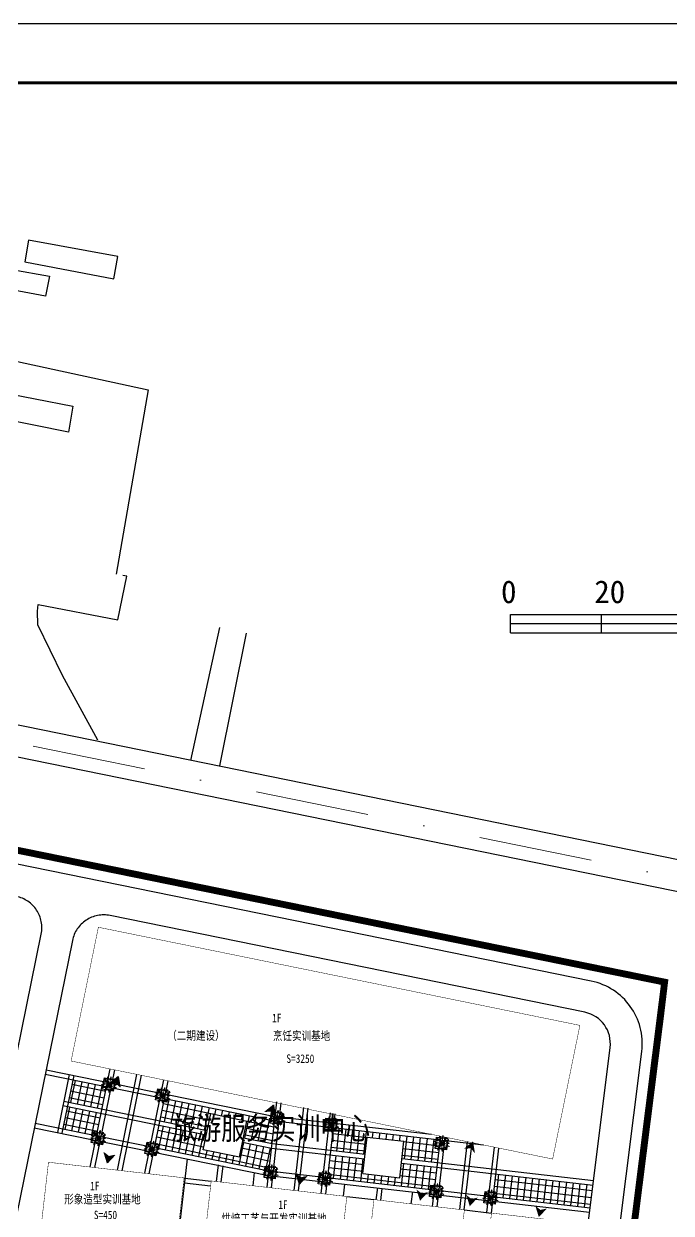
# Model space of a CAD drawing. Extents: x -534 to 560, y 572 to 1344.
# Drawn here: x 183.9 to 326.2, y 1082.8 to 1344.2 of the extents above; entities that cross this region are included whole.
import ezdxf

# ---------------------------------------------------------------- set-up
doc = ezdxf.new("R2010")
doc.units = 0
doc.header["$LTSCALE"] = 1000
doc.header["$MEASUREMENT"] = 0
for name, pattern in [('DASHDOT2', [0.5, 0.25, -0.125, 0, -0.125]), ('DIVIDE', [1.25, 0.5, -0.25, 0, -0.25, 0, -0.25]), ('X5', [3, 2, -1]), ('X6', [2, 1, -1])]:
    doc.linetypes.add(name, pattern=pattern)
for name, color, linetype in [('0-场地', 5, 'Continuous'), ('2222', 7, 'Continuous'), ('DLSS', 8, 'Continuous'), ('PUB_TEXT', 7, 'Continuous'), ('TK', 7, 'Continuous'), ('WALL', 2, 'Continuous'), ('外轮廓线', 2, 'Continuous'), ('用地红线', 1, 'DIVIDE'), ('绿化', 3, 'Continuous'), ('铺地', 25, 'Continuous')]:
    doc.layers.add(name, color=color, linetype=linetype)
doc.layers.add('道路红线', color=1, linetype='Continuous', lineweight=0)
doc.styles.add('HT', font='simhei.ttf', dxfattribs={"width": 0.8})
doc.styles.get("Standard").update_dxf_attribs({"font": 'gbenor.shx', "bigfont": 'gbcbig.shx'})

# ---------------------------------------------------------------- blocks, each defined once
blk = doc.blocks.new('BFGGFHBDRSGS')
at = {"layer": 'TK'}
blk.add_line((385484, -156238), (301384, -156238), dxfattribs=at)
at = {"layer": 'TK', "const_width": 50}
blk.add_lwpolyline([(303884, -214638), (384484, -214638), (384484, -157238), (303884, -157238)], close=True, dxfattribs=at)
blk = doc.blocks.new('A$C37B82D5D')
at = {"xscale": 1.25, "yscale": 1.25, "zscale": 1.25}
blk.add_blockref('BFGGFHBDRSGS', (-376730, 269547), dxfattribs=at)

msp = doc.modelspace()

# ---------------------------------------------------------------- hatches: boundary and pattern name
at = {"layer": '0-场地'}
for points in [[(204.038, 1111.503), (205.034, 1110.466), (204.618, 1113.03), (202.605, 1111.388)], [(204.223, 1111.482), (205.219, 1110.445), (204.803, 1113.009), (202.79, 1111.367)], [(238.163, 1105.22), (239.159, 1104.182), (238.743, 1106.747), (236.73, 1105.105)], [(238.348, 1105.199), (239.344, 1104.161), (238.928, 1106.726), (236.915, 1105.084)], [(282.06, 1097.106), (283.055, 1096.069), (282.64, 1098.633), (280.627, 1096.991)], [(202.517, 1095.387), (201.387, 1096.277), (202.153, 1093.794), (203.92, 1095.699)], [(202.702, 1095.365), (201.572, 1096.255), (202.338, 1093.773), (204.105, 1095.678)], [(244.722, 1090.715), (243.593, 1091.605), (244.359, 1089.122), (246.126, 1091.027)], [(244.907, 1090.693), (243.777, 1091.583), (244.544, 1089.101), (246.311, 1091.006)], [(271.344, 1087.167), (270.215, 1088.057), (270.981, 1085.574), (272.748, 1087.479)], [(282.284, 1085.963), (281.154, 1086.853), (281.921, 1084.371), (283.688, 1086.276)], [(297.465, 1083.566), (296.335, 1084.456), (297.102, 1081.973), (298.868, 1083.878)]]:
    msp.add_hatch(color=256, dxfattribs=at).paths.add_polyline_path(points)

# ---------------------------------------------------------------- linework, layer by layer
at = {"color": 0, "linetype": 'Continuous'}
msp.add_line((-261.825, 1253.136), (324.743, 1133.618), dxfattribs=at)
at = {"color": 0}
for p, q in [((290.852, 1210.397), (290.852, 1214.397)), ((290.852, 1214.397), (390.852, 1214.397)), ((310.852, 1210.397), (310.852, 1214.397)), ((290.852, 1212.397), (390.852, 1212.397)), ((290.852, 1210.397), (390.852, 1210.397))]:
    msp.add_line(p, q, dxfattribs=at)
at = {"layer": '2222'}
for p, q in [((201.121, 1110.123), (201.62, 1112.573)), ((201.62, 1112.573), (204.07, 1112.074)), ((204.07, 1112.074), (203.571, 1109.624)), ((203.571, 1109.624), (201.121, 1110.123)), ((212.881, 1107.73), (213.379, 1110.18)), ((213.379, 1110.18), (215.829, 1109.682)), ((215.829, 1109.682), (215.33, 1107.232)), ((215.33, 1107.232), (212.881, 1107.73)), ((238.072, 1102.641), (238.357, 1105.125)), ((238.357, 1105.125), (240.841, 1104.84)), ((240.841, 1104.84), (240.556, 1102.356)), ((249.994, 1101.273), (250.279, 1103.756)), ((250.279, 1103.756), (252.763, 1103.471)), ((252.763, 1103.471), (252.478, 1100.988)), ((198.729, 1098.364), (199.228, 1100.813)), ((199.228, 1100.813), (201.677, 1100.315)), ((201.677, 1100.315), (201.179, 1097.865)), ((240.556, 1102.356), (238.072, 1102.641)), ((252.478, 1100.988), (249.994, 1101.273)), ((201.179, 1097.865), (198.729, 1098.364)), ((210.488, 1095.971), (210.987, 1098.421)), ((210.987, 1098.421), (213.437, 1097.923)), ((213.437, 1097.923), (212.938, 1095.473)), ((274.315, 1097.048), (274.6, 1099.532)), ((274.6, 1099.532), (277.084, 1099.247)), ((277.084, 1099.247), (276.799, 1096.763)), ((212.938, 1095.473), (210.488, 1095.971)), ((276.799, 1096.763), (274.315, 1097.048)), ((236.698, 1090.675), (236.984, 1093.159)), ((236.984, 1093.159), (239.467, 1092.874)), ((239.467, 1092.874), (239.182, 1090.39)), ((239.182, 1090.39), (236.698, 1090.675)), ((248.62, 1089.306), (248.905, 1091.79)), ((248.905, 1091.79), (251.389, 1091.505)), ((251.389, 1091.505), (251.104, 1089.021)), ((251.104, 1089.021), (248.62, 1089.306)), ((273.104, 1086.496), (273.389, 1088.979)), ((273.389, 1088.979), (275.872, 1088.694)), ((275.872, 1088.694), (275.587, 1086.211)), ((285.025, 1085.127), (285.31, 1087.611)), ((285.31, 1087.611), (287.794, 1087.326)), ((287.794, 1087.326), (287.509, 1084.842)), ((275.587, 1086.211), (273.104, 1086.496)), ((287.509, 1084.842), (285.025, 1085.127))]:
    msp.add_line(p, q, dxfattribs=at)
at = {"layer": 'DLSS', "color": 41, "linetype": 'Continuous', "flags": 128}
for points in [[(-501.194, 1329.7), (442.606, 1137.111)], [(-317.613, 834.433), (278.348, 766.017), (323.892, 1126.526), (324.743, 1133.618), (-188.72, 1238.214), (-407.322, 1282.834), (-445.889, 849.159), (-333.659, 836.275)]]:
    msp.add_lwpolyline(points, dxfattribs=at)
msp.add_lwpolyline([(-462.522, 830.937), (283.95, 745.242, 0.4108431), (300.542, 758.262), (348.834, 1140.627, 0.3922839), (341.703, 1150.573), (-387.881, 1299.289)], format="xyb", dxfattribs=at)
at = {"layer": 'DLSS', "color": 8, "linetype": 'X6', "flags": 128}
for points in [[(112.119, 1301.289), (140.24, 1295.241), (140.391, 1296.052), (165.429, 1290.446), (165.993, 1293.356), (181.248, 1290.219), (189.524, 1288.719), (188.695, 1284.381), (165.877, 1288.511), (164.518, 1281.627), (152.739, 1284.383), (151.408, 1276.739), (211.204, 1263.74), (204.176, 1223.29)], [(125.848, 1264.882), (126.178, 1266.682), (130.932, 1265.696), (132.342, 1273.305), (176.509, 1263.743), (194.715, 1260.152), (193.706, 1254.466), (134.415, 1266.502), (133.848, 1263.415), (125.812, 1264.889)], [(200.163, 1186.812), (192.423, 1200.959), (186.988, 1212.117), (186.891, 1215.148), (187.032, 1216.57), (204.547, 1213.249), (206.584, 1222.801), (205.666, 1222.993)]]:
    msp.add_lwpolyline(points, dxfattribs=at)
msp.add_lwpolyline([(184.119, 1291.862), (203.708, 1288.14), (204.602, 1293.055), (184.97, 1296.619)], close=True, dxfattribs=at)
at = {"layer": 'DLSS', "color": 41, "linetype": 'X5'}
msp.add_lwpolyline([(337.755, 1056.829), (319.44, 1058.932, -0.416962), (313.291, 1066.75), (319.712, 1118.397, 0.3917403), (308.614, 1133.843), (-244.439, 1246.532, 0.436989), (-261.127, 1234.544), (-273.622, 1134.196, 0.4170219), (-261.326, 1118.557), (165.736, 1069.531)], format="xyb", dxfattribs=at)
at = {"layer": 'DLSS', "color": 8, "linetype": 'X5', "flags": 128}
for points in [[(220.637, 1182.327), (226.991, 1211.552)], [(232.794, 1210.275), (226.925, 1181.17)]]:
    msp.add_lwpolyline(points, dxfattribs=at)
at = {"layer": 'DLSS', "color": 41, "linetype": 'X5'}
for points in [[(175.06, 1081.942), (187.742, 1144.184, 0.4142136), (182.28, 1152.44), (54.141, 1178.55, 0.4142136), (45.884, 1173.088), (30.933, 1099.708, 0.4398439), (36.993, 1091.356), (167.402, 1076.386, 0.3890394)], [(188.344, 1073.982), (298.576, 1061.327, 0.4114704), (306.321, 1067.418), (312.765, 1119.261, 0.3917403), (307.216, 1126.984), (202.858, 1148.248, 0.4142136), (194.601, 1142.786), (182.283, 1082.333, 0.4398439)]]:
    msp.add_lwpolyline(points, format="xyb", close=True, dxfattribs=at)
at = {"layer": 'DLSS', "color": 8, "linetype": 'Continuous', "const_width": 0.2, "flags": 128}
msp.add_lwpolyline([(288.264, 1168.645), (288.362, 1168.624)], dxfattribs=at)
at = {"layer": 'WALL', "ltscale": 10, "const_width": 0.1}
for points in [[(194.304, 1116.285), (300.135, 1094.748), (306.119, 1124.117), (200.293, 1145.68)], [(219.136, 1090.617), (217.425, 1075.715), (187.621, 1079.137), (189.332, 1094.039)], [(254.901, 1086.511), (253.19, 1071.609), (223.386, 1075.031), (225.097, 1089.933)], [(280.732, 1083.553), (279.021, 1068.649), (259.152, 1070.931), (260.863, 1085.834)], [(306.562, 1080.588), (304.851, 1065.685), (284.982, 1067.966), (286.693, 1082.87)]]:
    msp.add_lwpolyline(points, close=True, dxfattribs=at)
at = {"layer": '用地红线', "color": 1, "linetype": 'DIVIDE', "ltscale": 0.03, "const_width": 1.5}
msp.add_lwpolyline([(324.743, 1133.618), (-188.72, 1238.214), (-407.322, 1282.834), (-445.889, 849.159), (278.348, 766.017), (323.892, 1126.526), (324.743, 1133.618), (324.743, 1133.618), (324.743, 1133.618)], close=True, dxfattribs=at)
at = {"layer": '用地红线', "color": 5, "linetype": 'DIVIDE', "ltscale": 0.02, "const_width": 1.5}
msp.add_lwpolyline([(-261.825, 1253.136), (324.743, 1133.618), (324.743, 1133.618), (314.157, 1049.473), (-278.72, 1117.534), (-261.825, 1253.136)], close=True, dxfattribs=at)
at = {"layer": '绿化', "color": 3, "lineweight": 0}
for p, q in [((202.689, 1111.008), (200.973, 1111.12)), ((200.973, 1111.12), (202.689, 1111.008)), ((202.689, 1111.008), (201.147, 1111.702)), ((201.147, 1111.702), (202.689, 1111.008)), ((202.689, 1111.008), (201.243, 1110.419)), ((201.243, 1110.419), (202.689, 1111.008)), ((202.689, 1111.008), (201.596, 1112.437)), ((202.689, 1111.008), (201.629, 1109.69)), ((201.629, 1109.69), (202.689, 1111.008)), ((202.325, 1112.797), (202.689, 1111.008)), ((202.689, 1111.008), (202.604, 1109.38)), ((202.604, 1109.38), (202.689, 1111.008)), ((202.689, 1111.008), (203.106, 1112.822)), ((203.106, 1112.822), (202.689, 1111.008)), ((202.689, 1111.008), (203.82, 1112.35)), ((203.82, 1112.35), (202.689, 1111.008)), ((202.689, 1111.008), (204.306, 1111.797)), ((204.306, 1111.797), (202.689, 1111.008)), ((202.689, 1111.008), (204.262, 1111.068)), ((204.262, 1111.068), (202.689, 1111.008)), ((202.689, 1111.008), (203.618, 1109.678)), ((203.618, 1109.678), (202.689, 1111.008)), ((202.689, 1111.008), (204.281, 1110.314)), ((204.281, 1110.314), (202.689, 1111.008)), ((214.449, 1108.616), (212.732, 1108.728)), ((212.732, 1108.728), (214.449, 1108.616)), ((214.449, 1108.616), (212.906, 1109.309)), ((212.906, 1109.309), (214.449, 1108.616)), ((214.449, 1108.616), (213.002, 1108.027)), ((213.002, 1108.027), (214.449, 1108.616)), ((214.449, 1108.616), (213.355, 1110.045)), ((214.449, 1108.616), (213.388, 1107.298)), ((213.388, 1107.298), (214.449, 1108.616)), ((214.084, 1110.405), (214.449, 1108.616)), ((214.449, 1108.616), (214.363, 1106.988)), ((214.363, 1106.988), (214.449, 1108.616)), ((214.449, 1108.616), (214.866, 1110.429)), ((214.866, 1110.429), (214.449, 1108.616)), ((214.449, 1108.616), (215.58, 1109.958)), ((215.58, 1109.958), (214.449, 1108.616)), ((214.449, 1108.616), (216.065, 1109.405)), ((216.065, 1109.405), (214.449, 1108.616)), ((214.449, 1108.616), (216.021, 1108.676)), ((216.021, 1108.676), (214.449, 1108.616)), ((214.449, 1108.616), (215.378, 1107.286)), ((215.378, 1107.286), (214.449, 1108.616)), ((214.449, 1108.616), (216.04, 1107.922)), ((216.04, 1107.922), (214.449, 1108.616)), ((239.558, 1103.659), (237.838, 1103.622)), ((237.838, 1103.622), (239.558, 1103.659)), ((239.558, 1103.659), (237.961, 1104.217)), ((237.961, 1104.217), (239.558, 1103.659)), ((239.558, 1103.659), (238.167, 1102.947)), ((238.167, 1102.947), (239.558, 1103.659)), ((239.558, 1103.659), (238.345, 1104.988)), ((239.558, 1103.659), (238.615, 1102.254)), ((238.615, 1102.254), (239.558, 1103.659)), ((239.041, 1105.41), (239.558, 1103.659)), ((239.558, 1103.659), (239.817, 1105.501)), ((239.817, 1105.501), (239.558, 1103.659)), ((239.558, 1103.659), (240.569, 1105.094)), ((240.569, 1105.094), (239.558, 1103.659)), ((239.558, 1103.659), (241.101, 1104.584)), ((241.101, 1104.584), (239.558, 1103.659)), ((239.558, 1103.659), (241.119, 1103.854)), ((241.119, 1103.854), (239.558, 1103.659)), ((239.558, 1103.659), (239.613, 1102.029)), ((239.613, 1102.029), (239.558, 1103.659)), ((239.558, 1103.659), (240.598, 1102.414)), ((240.598, 1102.414), (239.558, 1103.659)), ((239.558, 1103.659), (241.203, 1103.105)), ((241.203, 1103.105), (239.558, 1103.659)), ((251.48, 1102.29), (250.266, 1103.619)), ((250.962, 1104.041), (251.48, 1102.29)), ((251.48, 1102.29), (251.738, 1104.133)), ((251.738, 1104.133), (251.48, 1102.29)), ((251.48, 1102.29), (252.49, 1103.725)), ((252.49, 1103.725), (251.48, 1102.29)), ((251.48, 1102.29), (253.022, 1103.216)), ((253.022, 1103.216), (251.48, 1102.29)), ((200.297, 1099.249), (199.203, 1100.678)), ((199.933, 1101.038), (200.297, 1099.249)), ((200.297, 1099.249), (200.714, 1101.062)), ((200.714, 1101.062), (200.297, 1099.249)), ((200.297, 1099.249), (201.428, 1100.591)), ((201.428, 1100.591), (200.297, 1099.249)), ((251.48, 1102.29), (249.759, 1102.254)), ((249.759, 1102.254), (251.48, 1102.29)), ((251.48, 1102.29), (249.883, 1102.848)), ((249.883, 1102.848), (251.48, 1102.29)), ((251.48, 1102.29), (250.089, 1101.578)), ((250.089, 1101.578), (251.48, 1102.29)), ((251.48, 1102.29), (250.537, 1100.886)), ((250.537, 1100.886), (251.48, 1102.29)), ((251.48, 1102.29), (253.041, 1102.485)), ((253.041, 1102.485), (251.48, 1102.29)), ((251.48, 1102.29), (251.535, 1100.661)), ((251.535, 1100.661), (251.48, 1102.29)), ((251.48, 1102.29), (252.52, 1101.045)), ((252.52, 1101.045), (251.48, 1102.29)), ((251.48, 1102.29), (253.125, 1101.736)), ((253.125, 1101.736), (251.48, 1102.29)), ((200.297, 1099.249), (198.58, 1099.361)), ((198.58, 1099.361), (200.297, 1099.249)), ((200.297, 1099.249), (198.755, 1099.942)), ((198.755, 1099.942), (200.297, 1099.249)), ((200.297, 1099.249), (198.851, 1098.66)), ((198.851, 1098.66), (200.297, 1099.249)), ((200.297, 1099.249), (199.237, 1097.931)), ((199.237, 1097.931), (200.297, 1099.249)), ((200.297, 1099.249), (200.212, 1097.621)), ((200.212, 1097.621), (200.297, 1099.249)), ((200.297, 1099.249), (201.914, 1100.038)), ((201.914, 1100.038), (200.297, 1099.249)), ((200.297, 1099.249), (201.87, 1099.309)), ((201.87, 1099.309), (200.297, 1099.249)), ((200.297, 1099.249), (201.226, 1097.919)), ((201.226, 1097.919), (200.297, 1099.249)), ((200.297, 1099.249), (201.889, 1098.555)), ((201.889, 1098.555), (200.297, 1099.249)), ((212.056, 1096.856), (210.962, 1098.285)), ((211.692, 1098.646), (212.056, 1096.856)), ((212.056, 1096.856), (212.473, 1098.67)), ((212.473, 1098.67), (212.056, 1096.856)), ((212.056, 1096.856), (213.187, 1098.199)), ((213.187, 1098.199), (212.056, 1096.856)), ((275.801, 1098.065), (274.081, 1098.029)), ((274.081, 1098.029), (275.801, 1098.065)), ((275.801, 1098.065), (274.204, 1098.624)), ((274.204, 1098.624), (275.801, 1098.065)), ((275.801, 1098.065), (274.41, 1097.354)), ((274.41, 1097.354), (275.801, 1098.065)), ((275.801, 1098.065), (274.588, 1099.395)), ((275.801, 1098.065), (274.858, 1096.661)), ((274.858, 1096.661), (275.801, 1098.065)), ((275.283, 1099.817), (275.801, 1098.065)), ((275.801, 1098.065), (276.06, 1099.908)), ((276.06, 1099.908), (275.801, 1098.065)), ((275.801, 1098.065), (276.812, 1099.501)), ((276.812, 1099.501), (275.801, 1098.065)), ((275.801, 1098.065), (277.343, 1098.991)), ((277.343, 1098.991), (275.801, 1098.065)), ((275.801, 1098.065), (277.362, 1098.261)), ((277.362, 1098.261), (275.801, 1098.065)), ((275.801, 1098.065), (275.856, 1096.436)), ((275.856, 1096.436), (275.801, 1098.065)), ((275.801, 1098.065), (276.841, 1096.821)), ((276.841, 1096.821), (275.801, 1098.065)), ((275.801, 1098.065), (277.446, 1097.512)), ((277.446, 1097.512), (275.801, 1098.065)), ((212.056, 1096.856), (210.34, 1096.969)), ((210.34, 1096.969), (212.056, 1096.856)), ((212.056, 1096.856), (210.514, 1097.55)), ((210.514, 1097.55), (212.056, 1096.856)), ((212.056, 1096.856), (210.61, 1096.267)), ((210.61, 1096.267), (212.056, 1096.856)), ((212.056, 1096.856), (210.996, 1095.539)), ((210.996, 1095.539), (212.056, 1096.856)), ((212.056, 1096.856), (211.971, 1095.228)), ((211.971, 1095.228), (212.056, 1096.856)), ((212.056, 1096.856), (213.673, 1097.645)), ((213.673, 1097.645), (212.056, 1096.856)), ((212.056, 1096.856), (213.629, 1096.916)), ((213.629, 1096.916), (212.056, 1096.856)), ((212.056, 1096.856), (212.985, 1095.527)), ((212.985, 1095.527), (212.056, 1096.856)), ((212.056, 1096.856), (213.648, 1096.163)), ((213.648, 1096.163), (212.056, 1096.856)), ((238.184, 1091.692), (236.971, 1093.021)), ((237.667, 1093.444), (238.184, 1091.692)), ((238.184, 1091.692), (238.443, 1093.535)), ((238.443, 1093.535), (238.184, 1091.692)), ((238.184, 1091.692), (239.195, 1093.127)), ((239.195, 1093.127), (238.184, 1091.692)), ((238.184, 1091.692), (239.727, 1092.618)), ((239.727, 1092.618), (238.184, 1091.692)), ((238.184, 1091.692), (236.464, 1091.656)), ((236.464, 1091.656), (238.184, 1091.692)), ((238.184, 1091.692), (236.588, 1092.25)), ((236.588, 1092.25), (238.184, 1091.692)), ((238.184, 1091.692), (236.794, 1090.98)), ((236.794, 1090.98), (238.184, 1091.692)), ((238.184, 1091.692), (237.241, 1090.288)), ((237.241, 1090.288), (238.184, 1091.692)), ((238.184, 1091.692), (239.745, 1091.888)), ((239.745, 1091.888), (238.184, 1091.692)), ((238.184, 1091.692), (238.239, 1090.063)), ((238.239, 1090.063), (238.184, 1091.692)), ((238.184, 1091.692), (239.224, 1090.447)), ((239.224, 1090.447), (238.184, 1091.692)), ((238.184, 1091.692), (239.83, 1091.138)), ((239.83, 1091.138), (238.184, 1091.692)), ((250.106, 1090.324), (248.386, 1090.288)), ((248.386, 1090.288), (250.106, 1090.324)), ((250.106, 1090.324), (248.509, 1090.882)), ((248.509, 1090.882), (250.106, 1090.324)), ((250.106, 1090.324), (248.715, 1089.612)), ((248.715, 1089.612), (250.106, 1090.324)), ((250.106, 1090.324), (248.893, 1091.653)), ((250.106, 1090.324), (249.163, 1088.919)), ((249.163, 1088.919), (250.106, 1090.324)), ((249.588, 1092.075), (250.106, 1090.324)), ((250.106, 1090.324), (250.365, 1092.167)), ((250.365, 1092.167), (250.106, 1090.324)), ((250.106, 1090.324), (251.117, 1091.759)), ((251.117, 1091.759), (250.106, 1090.324)), ((250.106, 1090.324), (251.649, 1091.249)), ((251.649, 1091.249), (250.106, 1090.324)), ((250.106, 1090.324), (251.667, 1090.519)), ((251.667, 1090.519), (250.106, 1090.324)), ((250.106, 1090.324), (250.161, 1088.694)), ((250.161, 1088.694), (250.106, 1090.324)), ((250.106, 1090.324), (251.146, 1089.079)), ((251.146, 1089.079), (250.106, 1090.324)), ((250.106, 1090.324), (251.751, 1089.77)), ((251.751, 1089.77), (250.106, 1090.324)), ((274.589, 1087.513), (272.869, 1087.477)), ((272.869, 1087.477), (274.589, 1087.513)), ((274.589, 1087.513), (272.993, 1088.071)), ((272.993, 1088.071), (274.589, 1087.513)), ((274.589, 1087.513), (273.199, 1086.801)), ((273.199, 1086.801), (274.589, 1087.513)), ((274.589, 1087.513), (273.376, 1088.842)), ((274.589, 1087.513), (273.646, 1086.109)), ((273.646, 1086.109), (274.589, 1087.513)), ((274.072, 1089.264), (274.589, 1087.513)), ((274.589, 1087.513), (274.848, 1089.356)), ((274.848, 1089.356), (274.589, 1087.513)), ((274.589, 1087.513), (275.6, 1088.948)), ((275.6, 1088.948), (274.589, 1087.513)), ((274.589, 1087.513), (276.132, 1088.438)), ((276.132, 1088.438), (274.589, 1087.513)), ((274.589, 1087.513), (276.151, 1087.708)), ((276.151, 1087.708), (274.589, 1087.513)), ((274.589, 1087.513), (274.644, 1085.884)), ((274.644, 1085.884), (274.589, 1087.513)), ((274.589, 1087.513), (275.63, 1086.268)), ((275.63, 1086.268), (274.589, 1087.513)), ((274.589, 1087.513), (276.235, 1086.959)), ((276.235, 1086.959), (274.589, 1087.513)), ((286.511, 1086.144), (285.298, 1087.474)), ((285.994, 1087.896), (286.511, 1086.144)), ((286.511, 1086.144), (286.77, 1087.987)), ((286.77, 1087.987), (286.511, 1086.144)), ((286.511, 1086.144), (287.522, 1087.579)), ((287.522, 1087.579), (286.511, 1086.144)), ((286.511, 1086.144), (284.791, 1086.108)), ((284.791, 1086.108), (286.511, 1086.144)), ((286.511, 1086.144), (284.914, 1086.702)), ((284.914, 1086.702), (286.511, 1086.144)), ((286.511, 1086.144), (285.121, 1085.433)), ((285.121, 1085.433), (286.511, 1086.144)), ((286.511, 1086.144), (285.568, 1084.74)), ((285.568, 1084.74), (286.511, 1086.144)), ((286.511, 1086.144), (288.054, 1087.07)), ((288.054, 1087.07), (286.511, 1086.144)), ((286.511, 1086.144), (288.072, 1086.34)), ((288.072, 1086.34), (286.511, 1086.144)), ((286.511, 1086.144), (286.566, 1084.515)), ((286.566, 1084.515), (286.511, 1086.144)), ((286.511, 1086.144), (287.551, 1084.9)), ((287.551, 1084.9), (286.511, 1086.144)), ((286.511, 1086.144), (288.156, 1085.591)), ((288.156, 1085.591), (286.511, 1086.144))]:
    msp.add_line(p, q, dxfattribs=at)
for points in [[(201.85, 1111.741), (201.458, 1111.778), (200.731, 1111.846), (202.071, 1111.178), (200.381, 1111.169), (202.002, 1110.874), (200.863, 1110.24), (202.326, 1110.756), (201.179, 1109.09), (202.23, 1110.359), (202.573, 1109.888), (202.585, 1108.86), (202.75, 1110.68), (203.961, 1109.168), (203.042, 1110.747), (204.943, 1110.036), (203.105, 1110.886), (204.536, 1110.974), (203.974, 1111.169), (203.478, 1111.365), (204.936, 1112.064), (203.102, 1111.376), (204.187, 1112.729), (202.99, 1111.686), (203.24, 1113.43), (202.721, 1111.62), (202.185, 1113.378), (202.502, 1111.611), (201.345, 1112.815), (201.681, 1112.101), (201.85, 1111.741)], [(213.609, 1109.349), (213.218, 1109.385), (212.49, 1109.454), (213.831, 1108.786), (212.14, 1108.776), (213.761, 1108.482), (212.622, 1107.847), (214.086, 1108.363), (212.938, 1106.698), (213.99, 1107.967), (214.332, 1107.496), (214.344, 1106.468), (214.509, 1108.288), (215.721, 1106.775), (214.801, 1108.355), (216.702, 1107.644), (214.864, 1108.493), (216.295, 1108.581), (215.733, 1108.777), (215.237, 1108.973), (216.695, 1109.672), (214.861, 1108.984), (215.946, 1110.336), (214.749, 1109.294), (214.999, 1111.037), (214.48, 1109.228), (213.944, 1110.986), (214.262, 1109.219), (213.105, 1110.423), (213.44, 1109.709), (213.609, 1109.349)], [(238.658, 1104.316), (238.265, 1104.319), (237.535, 1104.325), (238.928, 1103.775), (237.244, 1103.62), (238.885, 1103.466), (237.804, 1102.736), (239.218, 1103.376), (238.218, 1101.618), (239.157, 1102.973), (239.539, 1102.533), (239.639, 1101.51), (239.646, 1103.337), (240.984, 1101.935), (239.931, 1103.429), (241.887, 1102.885), (239.982, 1103.573), (241.401, 1103.784), (240.823, 1103.93), (240.312, 1104.083), (241.705, 1104.905), (239.937, 1104.061), (240.902, 1105.502), (239.799, 1104.36), (239.898, 1106.119), (239.536, 1104.271), (238.85, 1105.976), (239.319, 1104.244), (238.063, 1105.343), (238.458, 1104.66), (238.658, 1104.316)], [(250.579, 1102.948), (250.187, 1102.951), (249.456, 1102.956), (250.849, 1102.406), (249.166, 1102.251), (250.806, 1102.098), (249.726, 1101.367), (251.14, 1102.007), (250.14, 1100.249), (251.078, 1101.604), (251.46, 1101.164), (251.56, 1100.141), (251.568, 1101.969), (252.906, 1100.566), (251.853, 1102.06), (253.809, 1101.516), (251.904, 1102.204), (253.322, 1102.415), (252.745, 1102.561), (252.234, 1102.714), (253.627, 1103.536), (251.859, 1102.692), (252.823, 1104.134), (251.721, 1102.991), (251.819, 1104.75), (251.458, 1102.903), (250.772, 1104.608), (251.241, 1102.875), (249.985, 1103.974), (250.38, 1103.292), (250.579, 1102.948)], [(199.457, 1099.982), (199.066, 1100.019), (198.339, 1100.087), (199.679, 1099.419), (197.989, 1099.41), (199.61, 1099.115), (198.47, 1098.481), (199.934, 1098.997), (198.786, 1097.331), (199.838, 1098.6), (200.181, 1098.129), (200.192, 1097.101), (200.358, 1098.921), (201.569, 1097.409), (200.649, 1098.988), (202.551, 1098.277), (200.713, 1099.127), (202.144, 1099.215), (201.581, 1099.41), (201.086, 1099.606), (202.544, 1100.305), (200.71, 1099.617), (201.795, 1100.97), (200.598, 1099.927), (200.848, 1101.671), (200.329, 1099.861), (199.792, 1101.619), (200.11, 1099.852), (198.953, 1101.056), (199.288, 1100.342), (199.457, 1099.982)], [(211.216, 1097.59), (210.825, 1097.626), (210.098, 1097.695), (211.438, 1097.027), (209.748, 1097.017), (211.369, 1096.723), (210.23, 1096.088), (211.693, 1096.604), (210.546, 1094.939), (211.597, 1096.208), (211.94, 1095.737), (211.951, 1094.709), (212.117, 1096.529), (213.328, 1095.016), (212.409, 1096.596), (214.31, 1095.885), (212.472, 1096.734), (213.903, 1096.822), (213.34, 1097.018), (212.845, 1097.214), (214.303, 1097.913), (212.469, 1097.225), (213.554, 1098.577), (212.357, 1097.534), (212.607, 1099.278), (212.088, 1097.469), (211.552, 1099.227), (211.869, 1097.46), (210.712, 1098.663), (211.047, 1097.95), (211.216, 1097.59)], [(274.901, 1098.723), (274.508, 1098.726), (273.778, 1098.732), (275.17, 1098.182), (273.487, 1098.026), (275.127, 1097.873), (274.047, 1097.142), (275.461, 1097.783), (274.461, 1096.025), (275.399, 1097.38), (275.782, 1096.94), (275.881, 1095.917), (275.889, 1097.744), (277.227, 1096.342), (276.174, 1097.836), (278.13, 1097.292), (276.225, 1097.98), (277.643, 1098.191), (277.066, 1098.337), (276.555, 1098.49), (277.948, 1099.312), (276.18, 1098.468), (277.144, 1099.909), (276.042, 1098.767), (276.14, 1100.526), (275.779, 1098.678), (275.093, 1100.383), (275.562, 1098.65), (274.306, 1099.75), (274.701, 1099.067), (274.901, 1098.723)], [(237.284, 1092.35), (236.891, 1092.353), (236.161, 1092.358), (237.554, 1091.808), (235.87, 1091.653), (237.511, 1091.5), (236.43, 1090.769), (237.844, 1091.41), (236.844, 1089.652), (237.783, 1091.006), (238.165, 1090.566), (238.265, 1089.544), (238.273, 1091.371), (239.61, 1089.969), (238.558, 1091.463), (240.513, 1090.918), (238.609, 1091.606), (240.027, 1091.817), (239.45, 1091.964), (238.939, 1092.117), (240.331, 1092.939), (238.564, 1092.095), (239.528, 1093.536), (238.425, 1092.394), (238.524, 1094.152), (238.163, 1092.305), (237.477, 1094.01), (237.946, 1092.277), (236.689, 1093.376), (237.085, 1092.694), (237.284, 1092.35)], [(249.206, 1090.981), (248.813, 1090.984), (248.083, 1090.99), (249.475, 1090.44), (247.792, 1090.285), (249.433, 1090.131), (248.352, 1089.401), (249.766, 1090.041), (248.766, 1088.283), (249.705, 1089.638), (250.087, 1089.198), (250.187, 1088.175), (250.194, 1090.002), (251.532, 1088.6), (250.479, 1090.094), (252.435, 1089.55), (250.53, 1090.238), (251.948, 1090.449), (251.371, 1090.595), (250.86, 1090.748), (252.253, 1091.57), (250.485, 1090.726), (251.45, 1092.167), (250.347, 1091.025), (250.446, 1092.784), (250.084, 1090.936), (249.398, 1092.641), (249.867, 1090.909), (248.611, 1092.008), (249.006, 1091.326), (249.206, 1090.981)], [(273.689, 1088.171), (273.296, 1088.174), (272.566, 1088.179), (273.959, 1087.629), (272.276, 1087.474), (273.916, 1087.321), (272.836, 1086.59), (274.249, 1087.23), (273.25, 1085.472), (274.188, 1086.827), (274.57, 1086.387), (274.67, 1085.364), (274.678, 1087.192), (276.015, 1085.789), (274.963, 1087.283), (276.919, 1086.739), (275.014, 1087.427), (276.432, 1087.638), (275.855, 1087.784), (275.344, 1087.937), (276.736, 1088.759), (274.969, 1087.915), (275.933, 1089.357), (274.83, 1088.214), (274.929, 1089.973), (274.568, 1088.126), (273.882, 1089.831), (274.351, 1088.098), (273.094, 1089.197), (273.49, 1088.515), (273.689, 1088.171)], [(285.611, 1086.802), (285.218, 1086.805), (284.488, 1086.81), (285.881, 1086.26), (284.197, 1086.105), (285.838, 1085.952), (284.757, 1085.221), (286.171, 1085.862), (285.171, 1084.104), (286.11, 1085.458), (286.492, 1085.019), (286.592, 1083.996), (286.6, 1085.823), (287.937, 1084.421), (286.884, 1085.915), (288.84, 1085.371), (286.935, 1086.058), (288.354, 1086.27), (287.776, 1086.416), (287.266, 1086.569), (288.658, 1087.391), (286.89, 1086.547), (287.855, 1087.988), (286.752, 1086.846), (286.851, 1088.605), (286.49, 1086.757), (285.804, 1088.462), (286.273, 1086.729), (285.016, 1087.828), (285.412, 1087.146), (285.611, 1086.802)]]:
    msp.add_open_spline(points, degree=3, knots=[0, 0, 0, 0, 789.599617, 1468.1888998, 2185.683253, 2966.6442675, 3488.8650375, 4163.9576097, 5037.7010176, 6009.2882625, 6168.2728298, 6910.2927981, 7787.3263207, 8694.8760236, 9465.1804338, 10363.141537, 11223.6836019, 11903.7306776, 12278.7424707, 12556.8687339, 13397.1994448, 14216.4515172, 14956.5719123, 15638.779964, 16432.6492566, 17243.1692369, 18024.8592978, 18801.328114, 19602.9156703, 20418.4335497, 20418.4335497, 20418.4335497, 20418.4335497], dxfattribs=at)
at = {"layer": '道路红线', "linetype": 'DASHDOT2', "ltscale": 0.1}
msp.add_line((-501.194, 1326.099), (442.606, 1132.98), dxfattribs=at)
at = {"layer": '铺地'}
for p, q in [((188.611, 1113.387), (239.035, 1103.129)), ((188.81, 1114.367), (239.149, 1104.126)), ((198.513, 1092.985), (202.9, 1114.552)), ((199.51, 1092.87), (203.88, 1114.352)), ((193.892, 1113.333), (191.296, 1100.595)), ((194.871, 1113.133), (192.276, 1100.395)), ((194.244, 1107.138), (195.284, 1112.029)), ((194.484, 1111.233), (201.904, 1109.655)), ((195.714, 1106.839), (196.754, 1111.73)), ((197.184, 1106.54), (198.224, 1111.431)), ((198.654, 1106.241), (199.694, 1111.132)), ((200.124, 1105.942), (201.164, 1110.833)), ((204.496, 1092.298), (208.78, 1113.356)), ((205.493, 1092.183), (209.76, 1113.156)), ((210.479, 1091.611), (214.659, 1112.16)), ((211.476, 1091.497), (215.639, 1111.96)), ((193.885, 1108.293), (201.306, 1106.716)), ((194.185, 1109.763), (201.605, 1108.186)), ((192.494, 1106.474), (223.974, 1100.07)), ((192.694, 1107.454), (224.173, 1101.05)), ((192.997, 1101.269), (194.036, 1106.16)), ((194.467, 1100.97), (195.506, 1105.861)), ((195.936, 1100.671), (196.976, 1105.562)), ((214.62, 1106.952), (238.882, 1101.796)), ((214.823, 1102.952), (215.863, 1107.843)), ((216.293, 1102.653), (217.333, 1107.544)), ((217.763, 1102.354), (218.803, 1107.245)), ((219.233, 1102.055), (220.273, 1106.945)), ((220.703, 1101.756), (221.743, 1106.646)), ((222.173, 1101.456), (223.213, 1106.347)), ((223.643, 1101.157), (224.683, 1106.048)), ((225.885, 1104.49), (226.153, 1105.749)), ((237.359, 1088.529), (239.514, 1107.305)), ((238.352, 1088.415), (240.498, 1107.105)), ((243.32, 1087.844), (245.416, 1106.104)), ((244.313, 1087.73), (246.399, 1105.904)), ((192.987, 1103.883), (200.409, 1102.306)), ((193.286, 1105.353), (200.708, 1103.776)), ((197.406, 1100.372), (198.446, 1105.263)), ((198.876, 1100.073), (199.916, 1104.964)), ((214.022, 1104.013), (224.33, 1101.822)), ((214.321, 1105.483), (224.629, 1103.292)), ((223.292, 1096.75), (224.992, 1104.748)), ((227.355, 1104.191), (227.623, 1105.45)), ((228.825, 1103.892), (229.093, 1105.151)), ((230.295, 1103.593), (230.562, 1104.852)), ((231.302, 1095.121), (232.917, 1103.063)), ((231.765, 1103.294), (232.032, 1104.553)), ((232.463, 1099.363), (233.502, 1104.254)), ((233.933, 1099.064), (234.972, 1103.955)), ((235.403, 1098.765), (236.442, 1103.656)), ((236.873, 1098.466), (237.912, 1103.357)), ((239.035, 1103.129), (284.918, 1097.861)), ((239.149, 1104.126), (273.528, 1100.179)), ((249.28, 1087.16), (251.317, 1104.903)), ((250.274, 1087.046), (252.301, 1104.703)), ((186.215, 1101.628), (237.661, 1091.162)), ((186.414, 1102.608), (237.776, 1092.159)), ((192.687, 1102.413), (200.11, 1100.836)), ((213.424, 1101.073), (223.732, 1098.882)), ((213.576, 1097.083), (214.615, 1101.973)), ((215.046, 1096.784), (216.085, 1101.674)), ((216.516, 1096.484), (217.555, 1101.375)), ((217.986, 1096.185), (219.025, 1101.076)), ((219.456, 1095.886), (220.495, 1100.777)), ((220.926, 1095.587), (221.965, 1100.478)), ((232.618, 1101.593), (238.71, 1100.299)), ((251.802, 1100.356), (259.338, 1099.498)), ((252.674, 1096.511), (253.242, 1101.498)), ((254.165, 1096.34), (254.733, 1101.327)), ((255.655, 1096.169), (256.223, 1101.155)), ((257.145, 1095.998), (257.713, 1100.984)), ((258.635, 1095.827), (259.203, 1100.813)), ((260.557, 1099.443), (260.694, 1100.642)), ((262.047, 1099.272), (262.184, 1100.471)), ((212.826, 1098.133), (237.851, 1092.814)), ((213.125, 1099.603), (223.433, 1097.412)), ((222.396, 1095.288), (223.435, 1100.179)), ((231.215, 1093.494), (232.255, 1098.385)), ((231.977, 1098.442), (238.348, 1097.145)), ((232.176, 1099.421), (238.462, 1098.143)), ((232.319, 1100.123), (238.538, 1098.802)), ((232.685, 1093.195), (233.725, 1098.086)), ((234.155, 1092.896), (235.195, 1097.787)), ((238.343, 1098.167), (238.609, 1099.422)), ((238.461, 1098.143), (258.913, 1095.795)), ((251.631, 1098.866), (259.167, 1098.007)), ((258.425, 1091.534), (259.347, 1099.578)), ((259.347, 1099.578), (267.462, 1098.654)), ((263.537, 1099.101), (263.674, 1100.3)), ((265.028, 1098.93), (265.164, 1100.129)), ((266.518, 1098.759), (266.654, 1099.958)), ((266.539, 1090.603), (267.462, 1098.654)), ((267.453, 1098.573), (275.294, 1097.68)), ((267.576, 1094.801), (268.145, 1099.787)), ((269.067, 1094.629), (269.635, 1099.616)), ((270.557, 1094.458), (271.125, 1099.445)), ((272.047, 1094.287), (272.615, 1099.274)), ((273.537, 1094.116), (274.105, 1099.103)), ((273.764, 1084.352), (275.534, 1099.771)), ((274.758, 1084.238), (276.518, 1099.571)), ((279.725, 1083.668), (281.436, 1098.57)), ((280.719, 1083.554), (282.419, 1098.37)), ((231.302, 1095.121), (223.292, 1096.75)), ((223.866, 1094.989), (224.201, 1096.566)), ((225.335, 1094.69), (225.671, 1096.267)), ((226.805, 1094.391), (227.14, 1095.968)), ((228.275, 1094.092), (228.61, 1095.669)), ((229.745, 1093.793), (230.08, 1095.37)), ((231.422, 1095.714), (238.023, 1094.311)), ((231.721, 1097.184), (238.194, 1095.808)), ((235.625, 1092.597), (236.665, 1097.488)), ((237.095, 1092.298), (238.135, 1097.189)), ((238.346, 1097.15), (258.8, 1094.802)), ((251.46, 1097.376), (258.996, 1096.517)), ((251.993, 1090.527), (252.561, 1095.518)), ((253.483, 1090.356), (254.051, 1095.347)), ((254.973, 1090.185), (255.542, 1095.176)), ((267.111, 1095.593), (274.952, 1094.699)), ((267.282, 1097.083), (275.123, 1096.189)), ((285.686, 1082.984), (287.337, 1097.369)), ((286.679, 1082.87), (288.321, 1097.169)), ((219.802, 1094.795), (217.036, 1070.702)), ((226.633, 1093.456), (226.213, 1089.805)), ((227.616, 1093.256), (227.207, 1089.691)), ((250.947, 1092.905), (258.483, 1092.046)), ((251.118, 1094.395), (258.654, 1093.537)), ((256.463, 1090.014), (257.032, 1095.004)), ((257.953, 1089.843), (258.522, 1094.833)), ((266.769, 1092.612), (274.61, 1091.719)), ((266.895, 1088.817), (267.463, 1093.807)), ((266.914, 1093.87), (309.008, 1089.038)), ((267.028, 1094.864), (309.131, 1090.03)), ((268.385, 1088.646), (268.953, 1093.636)), ((269.875, 1088.474), (270.444, 1093.465)), ((271.365, 1088.303), (271.934, 1093.294)), ((272.856, 1088.132), (273.424, 1093.123)), ((219.312, 1090.518), (225.088, 1089.856)), ((234.557, 1091.794), (234.223, 1088.885)), ((237.659, 1091.162), (308.265, 1083.057)), ((237.774, 1092.16), (308.388, 1084.053)), ((250.775, 1091.415), (274.268, 1088.738)), ((258.425, 1091.534), (266.539, 1090.603)), ((259.444, 1089.672), (259.64, 1091.394)), ((260.934, 1089.501), (261.13, 1091.223)), ((262.424, 1089.33), (262.62, 1091.052)), ((263.914, 1089.159), (264.111, 1090.881)), ((265.404, 1088.988), (265.601, 1090.71)), ((266.598, 1091.122), (274.439, 1090.229)), ((287.526, 1090.247), (308.856, 1087.817)), ((287.758, 1086.422), (288.326, 1091.412)), ((289.248, 1086.25), (289.816, 1091.241)), ((290.738, 1086.079), (291.307, 1091.07)), ((292.228, 1085.908), (292.797, 1090.899)), ((293.719, 1085.737), (294.287, 1090.728)), ((295.209, 1085.566), (295.777, 1090.557)), ((296.699, 1085.395), (297.268, 1090.385)), ((298.189, 1085.224), (298.758, 1090.214)), ((299.679, 1085.053), (300.248, 1090.043)), ((301.17, 1084.882), (301.738, 1089.872)), ((219.198, 1089.525), (224.974, 1088.862)), ((254.395, 1089.241), (254.092, 1086.604)), ((261.609, 1088.413), (261.307, 1085.783)), ((262.602, 1088.299), (262.3, 1085.669)), ((269.296, 1087.531), (268.994, 1084.9)), ((287.184, 1087.267), (308.486, 1084.84)), ((287.355, 1088.757), (308.671, 1086.328)), ((302.66, 1084.711), (303.228, 1089.701)), ((304.15, 1084.54), (304.719, 1089.53)), ((305.64, 1084.369), (306.209, 1089.359)), ((307.13, 1084.198), (307.699, 1089.188)), ((254.901, 1086.511), (260.862, 1085.827)), ((280.732, 1083.553), (286.693, 1082.868))]:
    msp.add_line(p, q, dxfattribs=at)

# ---------------------------------------------------------------- block references
at = {"layer": '外轮廓线', "ltscale": 0.03, "xscale": 0.01040000000011787, "yscale": 0.01040000000011787, "zscale": 0.01040000000024591}
msp.add_blockref('A$C37B82D5D', (-533.694, 571.998), dxfattribs=at)

# ---------------------------------------------------------------- texts
at = {"color": 0, "char_height": 5, "width": 5.93, "attachment_point": 1}
for s, insert in [('{\\fSimSun|b0|i0|c134|p2;0}', (288.79, 1221.894)), ('{\\fSimSun|b0|i0|c134|p2;20}', (309.275, 1221.894))]:
    msp.add_mtext(s, dxfattribs=dict(at, insert=insert))
at = {"layer": 'PUB_TEXT', "color": 7, "style": 'HT', "width": 0.8}
for p in [(238.494, 1124.8), (198.5, 1087.886), (239.865, 1083.757)]:
    msp.add_text('1F', height=1.8776, rotation=0.60314, dxfattribs=at).set_placement(p)
at = {"layer": 'PUB_TEXT', "color": 6, "style": 'HT', "width": 0.8}
msp.add_text('（二期建设）', height=1.8776, dxfattribs=at).set_placement((215.421, 1120.928))
at = {"layer": 'PUB_TEXT', "color": 7, "style": 'HT', "width": 0.8}
for s, height, p in [('烹饪实训基地', 1.8776, (238.642, 1120.88)), ('S=3250', 1.8776, (241.62, 1115.87)), ('旅游服务实训中心', 5, (216.365, 1099.039)), ('形象造型实训基地', 1.8776, (192.779, 1084.966)), ('S=450', 1.8776, (199.302, 1081.516)), ('烘焙工艺与开发实训基地', 1.87764, (227.322, 1080.747))]:
    msp.add_text(s, height=height, dxfattribs=at).set_placement(p)

doc.saveas('drawing.dxf')
